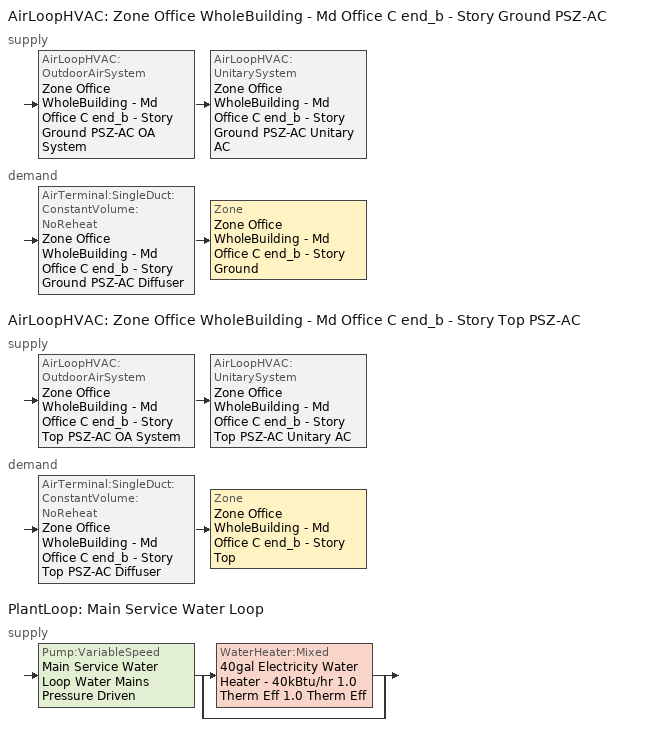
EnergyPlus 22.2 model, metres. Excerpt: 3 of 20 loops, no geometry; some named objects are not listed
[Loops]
AirLoopHVAC 'Zone Office WholeBuilding - Md Office C end_b - Story Ground PSZ-AC'
 supply: AirLoopHVAC:OutdoorAirSystem 'Zone Office WholeBuilding - Md Office C end_b - Story Ground PSZ-AC OA System' > AirLoopHVAC:UnitarySystem 'Zone Office WholeBuilding - Md Office C end_b - Story Ground PSZ-AC Unitary AC'
 demand: AirTerminal:SingleDuct:ConstantVolume:NoReheat 'Zone Office WholeBuilding - Md Office C end_b - Story Ground PSZ-AC Diffuser' > Zone 'Zone Office WholeBuilding - Md Office C end_b - Story Ground'
AirLoopHVAC 'Zone Office WholeBuilding - Md Office C end_b - Story Top PSZ-AC'
 supply: AirLoopHVAC:OutdoorAirSystem 'Zone Office WholeBuilding - Md Office C end_b - Story Top PSZ-AC OA System' > AirLoopHVAC:UnitarySystem 'Zone Office WholeBuilding - Md Office C end_b - Story Top PSZ-AC Unitary AC'
 demand: AirTerminal:SingleDuct:ConstantVolume:NoReheat 'Zone Office WholeBuilding - Md Office C end_b - Story Top PSZ-AC Diffuser' > Zone 'Zone Office WholeBuilding - Md Office C end_b - Story Top'
PlantLoop 'Main Service Water Loop'
 supply: Pump:VariableSpeed 'Main Service Water Loop Water Mains Pressure Driven' > split
  | WaterHeater:Mixed '40gal Electricity Water Heater - 40kBtu/hr 1.0 Therm Eff 1.0 Therm Eff'
  | bypass
[ZoneControl:Thermostat] Temperature Difference Between Cutout And Setpoint {deltaC}=0
Name | Zone or ZoneList | Control Type Schedule | Control 1
Zone Office WholeBuilding - Md Office C end_b - Story Ground Thermostat | Zone Office WholeBuilding - Md Office C end_b - Story Ground | Zone Office WholeBuilding - Md Office C end_b - Story Ground Thermostat Schedule | Office WholeBuilding - Md Office - 90.1-2016 Thermostat 16
Zone Office WholeBuilding - Md Office C end_b - Story Top Thermostat | Zone Office WholeBuilding - Md Office C end_b - Story Top | Zone Office WholeBuilding - Md Office C end_b - Story Top Thermostat Schedule | Office WholeBuilding - Md Office - 90.1-2016 Thermostat 17
[ThermostatSetpoint:DualSetpoint] Heating Setpoint Temperature Schedule=OfficeMedium HTGSETP_SCH_YES_OPTIMUM; Cooling Setpoint Temperature Schedule=OfficeMedium CLGSETP_SCH_YES_OPTIMUM
Office WholeBuilding - Md Office - 90.1-2016 Thermostat 16; Office WholeBuilding - Md Office - 90.1-2016 Thermostat 17
[AirTerminal:SingleDuct:ConstantVolume:NoReheat] Availability Schedule=Always On Discrete; Maximum Air Flow Rate {m3/s}=AutoSize
Zone Office WholeBuilding - Md Office C end_b - Story Ground PSZ-AC Diffuser; Zone Office WholeBuilding - Md Office C end_b - Story Top PSZ-AC Diffuser
[Zone equipment]
Zone Office WholeBuilding - Md Office C end_b - Story Ground: Zone Office WholeBuilding - Md Office C end_b - Story Ground PSZ-AC Diffuser
Zone Office WholeBuilding - Md Office C end_b - Story Top: Zone Office WholeBuilding - Md Office C end_b - Story Top PSZ-AC Diffuser
[Sizing:Zone] Zone Cooling Design Supply Air Temperature Input Method=SupplyAirTemperature; Zone Cooling Design Supply Air Temperature {C}=12.7778; Zone Cooling Design Supply Air Temperature Difference {deltaC}=11.11; Zone Heating Design Supply Air Temperature Input Method=SupplyAirTemperature; Zone Heating Design Supply Air Temperature {C}=50; Zone Heating Design Supply Air Temperature Difference {deltaC}=11.11; Zone Cooling Design Supply Air Humidity Ratio {kgWater/kgDryAir}=0.0085; Zone Heating Design Supply Air Humidity Ratio {kgWater/kgDryAir}=0.008; Cooling Design Air Flow Method=DesignDay; Cooling Design Air Flow Rate {m3/s}=0; Cooling Minimum Air Flow per Zone Floor Area {m3/s-m2}=0.000762; Cooling Minimum Air Flow {m3/s}=0; Cooling Minimum Air Flow Fraction=0; Heating Design Air Flow Method=DesignDay; Heating Design Air Flow Rate {m3/s}=0; Heating Maximum Air Flow per Zone Floor Area {m3/s-m2}=0.002032; Heating Maximum Air Flow {m3/s}=0.141576; Heating Maximum Air Flow Fraction=0.3; Account for Dedicated Outdoor Air System=No; Zone Load Sizing Method=Sensible Load Only No Latent Load; Zone Latent Cooling Design Supply Air Humidity Ratio Input Method=HumidityRatioDifference; Zone Cooling Design Supply Air Humidity Ratio Difference {kgWater/kgDryAir}=0.005; Zone Latent Heating Design Supply Air Humidity Ratio Input Method=HumidityRatioDifference; Zone Humidification Design Supply Air Humidity Ratio Difference {kgWater/kgDryAir}=0.005
Name | Design Specification Outdoor Air Object
Zone Office WholeBuilding - Md Office C end_b - Story Ground | Zone Office WholeBuilding - Md Office C end_b - Story Ground DSOA Space List
Zone Office WholeBuilding - Md Office C end_b - Story Top | Zone Office WholeBuilding - Md Office C end_b - Story Top DSOA Space List
[Controller:MechanicalVentilation] Demand Controlled Ventilation=No; System Outdoor Air Method=ZoneSum; Design Specification Outdoor Air Object Name 1=Office WholeBuilding - Md Office Ventilation
Name | Availability Schedule | Zone or ZoneList Name 1
Controller Mechanical Ventilation 9 | Zone Office WholeBuilding - Md Office C end_b - Story Ground PSZ-AC Occ Sch | Zone Office WholeBuilding - Md Office C end_b - Story Ground
Controller Mechanical Ventilation 18 | Zone Office WholeBuilding - Md Office C end_b - Story Top PSZ-AC Occ Sch | Zone Office WholeBuilding - Md Office C end_b - Story Top
[DesignSpecification:OutdoorAir]
Office WholeBuilding - Md Office Ventilation: Outdoor Air Method=Sum; Outdoor Air Flow per Person {m3/s-person}=0; Outdoor Air Flow per Zone Floor Area {m3/s-m2}=0.0004318; Outdoor Air Flow per Zone {m3/s}=0; Outdoor Air Flow Air Changes per Hour {1/hr}=0
[DesignSpecification:OutdoorAir:SpaceList] Space Design Specification Outdoor Air Object Name 1=Office WholeBuilding - Md Office Ventilation
Name | Space Name 1
Zone Office WholeBuilding - Md Office C end_b - Story Ground DSOA Space List | Office WholeBuilding - Md Office C end_b - Story Ground
Zone Office WholeBuilding - Md Office C end_b - Story Top DSOA Space List | Office WholeBuilding - Md Office C end_b - Story Top
[AirLoopHVAC] Design Supply Air Flow Rate {m3/s}=AutoSize; Design Return Air Flow Fraction of Supply Air Flow=1
Zone Office WholeBuilding - Md Office C end_b - Story Ground PSZ-AC; Zone Office WholeBuilding - Md Office C end_b - Story Top PSZ-AC
[Sizing:System] Type of Load to Size On=Sensible; Design Outdoor Air Flow Rate {m3/s}=Autosize; Central Heating Maximum System Air Flow Ratio=1; Preheat Design Temperature {C}=7.22222; Preheat Design Humidity Ratio {kgWater/kgDryAir}=0.008; Precool Design Temperature {C}=12.7778; Precool Design Humidity Ratio {kgWater/kgDryAir}=0.008; Central Cooling Design Supply Air Temperature {C}=12.7778; Central Heating Design Supply Air Temperature {C}=50; Type of Zone Sum to Use=Coincident; 100% Outdoor Air in Cooling=No; 100% Outdoor Air in Heating=No; Central Cooling Design Supply Air Humidity Ratio {kgWater/kgDryAir}=0.0085; Central Heating Design Supply Air Humidity Ratio {kgWater/kgDryAir}=0.008; Cooling Supply Air Flow Rate Method=DesignDay; Cooling Supply Air Flow Rate {m3/s}=0; Cooling Supply Air Flow Rate Per Floor Area {m3/s-m2}=0.00996765; Cooling Fraction of Autosized Cooling Supply Air Flow Rate=1; Cooling Supply Air Flow Rate Per Unit Cooling Capacity {m3/s-W}=3.94755e-05; Heating Supply Air Flow Rate Method=DesignDay; Heating Supply Air Flow Rate {m3/s}=0; Heating Supply Air Flow Rate Per Floor Area {m3/s-m2}=0.00996765; Heating Fraction of Autosized Heating Supply Air Flow Rate=1; Heating Fraction of Autosized Cooling Supply Air Flow Rate=1; Heating Supply Air Flow Rate Per Unit Heating Capacity {m3/s-W}=3.15882e-05; System Outdoor Air Method=ZoneSum; Zone Maximum Outdoor Air Fraction=1; Cooling Design Capacity Method=CoolingDesignCapacity; Cooling Design Capacity {W}=Autosize; Cooling Design Capacity Per Floor Area {W/m2}=234.7; Fraction of Autosized Cooling Design Capacity=1; Heating Design Capacity Method=HeatingDesignCapacity; Heating Design Capacity {W}=Autosize; Heating Design Capacity Per Floor Area {W/m2}=157; Fraction of Autosized Heating Design Capacity=1; Central Cooling Capacity Control Method=OnOff; Occupant Diversity=Autosize
Zone Office WholeBuilding - Md Office C end_b - Story Ground PSZ-AC; Zone Office WholeBuilding - Md Office C end_b - Story Top PSZ-AC
[Controller:OutdoorAir] Minimum Outdoor Air Flow Rate {m3/s}=Autosize; Maximum Outdoor Air Flow Rate {m3/s}=Autosize; Economizer Control Type=NoEconomizer; Economizer Control Action Type=ModulateFlow; Economizer Maximum Limit Dry-Bulb Temperature {C}=28; Economizer Maximum Limit Enthalpy {J/kg}=64000; Lockout Type=LockoutWithHeating; Minimum Limit Type=FixedMinimum; High Humidity Control=No; Control High Indoor Humidity Based on Outdoor Humidity Ratio=Yes; Heat Recovery Bypass Control Type=BypassWhenWithinEconomizerLimits
Name | Minimum Outdoor Air Schedule | Maximum Fraction of Outdoor Air Schedule | Mechanical Ventilation Controller
Zone Office WholeBuilding - Md Office C end_b - Story Ground PSZ-AC OA System Controller | Zone Office WholeBuilding - Md Office C end_b - Story Ground PSZ-AC Occ Sch | ZoneOfficeWholeBuildingMdOfficeCendbStoryGroundPSZACmaxOASch | Controller Mechanical Ventilation 9
Zone Office WholeBuilding - Md Office C end_b - Story Top PSZ-AC OA System Controller | Zone Office WholeBuilding - Md Office C end_b - Story Top PSZ-AC Occ Sch | ZoneOfficeWholeBuildingMdOfficeCendbStoryTopPSZACmaxOASch | Controller Mechanical Ventilation 18
[SetpointManager:MixedAir] Control Variable=Temperature
Name | Setpoint Node or NodeList
Zone Office WholeBuilding - Md Office C end_b - Story Ground PSZ-AC Mixed Air Node OS Default SPM | Zone Office WholeBuilding - Md Office C end_b - Story Ground PSZ-AC Mixed Air Node
Zone Office WholeBuilding - Md Office C end_b - Story Top PSZ-AC Mixed Air Node OS Default SPM | Zone Office WholeBuilding - Md Office C end_b - Story Top PSZ-AC Mixed Air Node
[AirLoopHVAC:UnitarySystem] Control Type=Load; Dehumidification Control Type=None; Availability Schedule=Always On Discrete; Fan Placement=DrawThrough; DX Heating Coil Sizing Ratio=1; Use DOAS DX Cooling Coil=No; Minimum Supply Air Temperature {C}=2; Latent Load Control=SensibleOnlyLoadControl; Cooling Supply Air Flow Rate {m3/s}=Autosize; Heating Supply Air Flow Rate {m3/s}=Autosize; No Load Supply Air Flow Rate {m3/s}=Autosize; Maximum Supply Air Temperature {C}=80; Maximum Outdoor Dry-Bulb Temperature for Supplemental Heater Operation {C}=21; Maximum Cycling Rate {cycles/hr}=2.5; Heat Pump Time Constant {s}=60; Fraction of On-Cycle Power Use=0.01; Heat Pump Fan Delay Time {s}=60; Ancillary On-Cycle Electric Power {W}=0; Ancillary Off-Cycle Electric Power {W}=0
Name | Controlling Zone or Thermostat Location | Supply Fan | Supply Air Fan Operating Mode Schedule | Heating Coil | Cooling Coil | Supplemental Heating Coil
Zone Office WholeBuilding - Md Office C end_b - Story Ground PSZ-AC Unitary AC | Zone Office WholeBuilding - Md Office C end_b - Story Ground | Zone Office WholeBuilding - Md Office C end_b - Story Ground PSZ-AC Fan | Zone Office WholeBuilding - Md Office C end_b - Story Ground PSZ-AC Occ Sch | Zone Office WholeBuilding - Md Office C end_b - Story Ground PSZ-AC Gas Htg Coil 16kBtu/hr 0.8 Thermal Eff | Zone Office WholeBuilding - Md Office C end_b - Story Ground PSZ-AC 1spd DX AC Clg Coil 7kBtu/hr 14.0SEER | Zone Office WholeBuilding - Md Office C end_b - Story Ground PSZ-AC No Heat
Zone Office WholeBuilding - Md Office C end_b - Story Top PSZ-AC Unitary AC | Zone Office WholeBuilding - Md Office C end_b - Story Top | Zone Office WholeBuilding - Md Office C end_b - Story Top PSZ-AC Fan | Zone Office WholeBuilding - Md Office C end_b - Story Top PSZ-AC Occ Sch | Zone Office WholeBuilding - Md Office C end_b - Story Top PSZ-AC Gas Htg Coil 22kBtu/hr 0.8 Thermal Eff | Zone Office WholeBuilding - Md Office C end_b - Story Top PSZ-AC 1spd DX AC Clg Coil 9kBtu/hr 14.0SEER | Zone Office WholeBuilding - Md Office C end_b - Story Top PSZ-AC No Heat
[Fan:OnOff] Availability Schedule=Always On Discrete; Fan Total Efficiency=0.55575; Pressure Rise {Pa}=622.722; Maximum Flow Rate {m3/s}=Autosize; Motor Efficiency=0.855; Motor In Airstream Fraction=1
Name | Fan Power Ratio Function of Speed Ratio Curve | Fan Efficiency Ratio Function of Speed Ratio Curve
Zone Office WholeBuilding - Md Office C end_b - Story Ground PSZ-AC Fan | Fan On Off Power Curve 8 | Fan On Off Efficiency Curve 8
Zone Office WholeBuilding - Md Office C end_b - Story Top PSZ-AC Fan | Fan On Off Power Curve 17 | Fan On Off Efficiency Curve 17
[Coil:Heating:Fuel] Availability Schedule=Always On Discrete; Fuel Type=NaturalGas; Burner Efficiency=0.8; Nominal Capacity {W}=AutoSize; Parasitic Electric Load {W}=0; Parasitic Fuel Load {W}=0
Zone Office WholeBuilding - Md Office C end_b - Story Ground PSZ-AC Gas Htg Coil 16kBtu/hr 0.8 Thermal Eff; Zone Office WholeBuilding - Md Office C end_b - Story Top PSZ-AC Gas Htg Coil 22kBtu/hr 0.8 Thermal Eff
[Coil:Cooling:DX:SingleSpeed] Availability Schedule=Always On Discrete; Gross Rated Total Cooling Capacity {W}=Autosize; Gross Rated Sensible Heat Ratio=Autosize; Gross Rated Cooling COP {W/W}=4.11713; Rated Air Flow Rate {m3/s}=Autosize; Rated Evaporator Fan Power Per Volume Flow Rate 2017 {W/(m3/s)}=773.3; Rated Evaporator Fan Power Per Volume Flow Rate 2023 {W/(m3/s)}=934.4; Total Cooling Capacity Function of Temperature Curve=PSZ-AC_Unitary_PackagecoolCapFT; Total Cooling Capacity Function of Flow Fraction Curve=PSZ-AC_Unitary_PackagecoolFFF; Energy Input Ratio Function of Temperature Curve=PSZ-AC DX Unitary Package EIRFT; Energy Input Ratio Function of Flow Fraction Curve=PSZ-AC_Unitary_PackagecoolEIRFFF; Part Load Fraction Correlation Curve=PSZ-AC_Unitary_PackagecoolPLR; Minimum Outdoor Dry-Bulb Temperature for Compressor Operation {C}=-25; Nominal Time for Condensate Removal to Begin {s}=0; Ratio of Initial Moisture Evaporation Rate and Steady State Latent Capacity=0; Maximum Cycling Rate {cycles/hr}=0; Latent Capacity Time Constant {s}=0; Condenser Type=AirCooled; Evaporative Condenser Effectiveness=0.9; Evaporative Condenser Air Flow Rate {m3/s}=Autosize; Evaporative Condenser Pump Rated Power Consumption {W}=Autosize; Crankcase Heater Capacity {W}=0; Maximum Outdoor Dry-Bulb Temperature for Crankcase Heater Operation {C}=10; Basin Heater Capacity {W/K}=0; Basin Heater Setpoint Temperature {C}=2
Zone Office WholeBuilding - Md Office C end_b - Story Ground PSZ-AC 1spd DX AC Clg Coil 7kBtu/hr 14.0SEER; Zone Office WholeBuilding - Md Office C end_b - Story Top PSZ-AC 1spd DX AC Clg Coil 9kBtu/hr 14.0SEER
[Coil:Heating:Electric] Availability Schedule=Always Off Discrete; Efficiency=1; Nominal Capacity {W}=0
Zone Office WholeBuilding - Md Office C end_b - Story Ground PSZ-AC No Heat; Zone Office WholeBuilding - Md Office C end_b - Story Top PSZ-AC No Heat
[SetpointManager:SingleZone:Reheat] Control Variable=Temperature; Minimum Supply Air Temperature {C}=12.7778; Maximum Supply Air Temperature {C}=50
Name | Control Zone | Setpoint Node or NodeList
Zone Office WholeBuilding - Md Office C end_b - Story Ground Setpoint Manager SZ Reheat | Zone Office WholeBuilding - Md Office C end_b - Story Ground | Zone Office WholeBuilding - Md Office C end_b - Story Ground PSZ-AC Supply Outlet Node
Zone Office WholeBuilding - Md Office C end_b - Story Top Setpoint Manager SZ Reheat | Zone Office WholeBuilding - Md Office C end_b - Story Top | Zone Office WholeBuilding - Md Office C end_b - Story Top PSZ-AC Supply Outlet Node
[PlantLoop]
Main Service Water Loop: Fluid Type=Water; Plant Equipment Operation Scheme=Main Service Water Loop Operation Schemes; Maximum Loop Temperature {C}=60; Minimum Loop Temperature {C}=10; Maximum Loop Flow Rate {m3/s}=Autosize; Minimum Loop Flow Rate {m3/s}=0; Plant Loop Volume {m3}=Autocalculate; Load Distribution Scheme=Optimal; Plant Loop Demand Calculation Scheme=SingleSetpoint; Common Pipe Simulation=None
[Sizing:Plant]
Main Service Water Loop: Loop Type=Heating; Design Loop Exit Temperature {C}=60; Loop Design Temperature Difference {deltaC}=5; Sizing Option=NonCoincident; Zone Timesteps in Averaging Window=1; Coincident Sizing Factor Mode=None
[Pump:VariableSpeed]
Main Service Water Loop Water Mains Pressure Driven: Design Maximum Flow Rate {m3/s}=Autosize; Design Pump Head {Pa}=0.001; Design Power Consumption {W}=Autosize; Motor Efficiency=1; Fraction of Motor Inefficiencies to Fluid Stream=0; Coefficient 1 of the Part Load Performance Curve=0; Coefficient 2 of the Part Load Performance Curve=3.2485; Coefficient 3 of the Part Load Performance Curve=-4.7443; Coefficient 4 of the Part Load Performance Curve=2.5294; Design Minimum Flow Rate {m3/s}=0; Pump Control Type=Intermittent; Skin Loss Radiative Fraction=0.5; Design Power Sizing Method=PowerPerFlowPerPressure; Design Electric Power per Unit Flow Rate {W/(m3/s)}=348701.1; Design Shaft Power per Unit Flow Rate per Unit Head {W/((m3/s)-Pa)}=1.28205; Design Minimum Flow Rate Fraction=0
[WaterHeater:Mixed]
40gal Electricity Water Heater - 40kBtu/hr 1.0 Therm Eff 1.0 Therm Eff: Tank Volume {m3}=0.151416; Setpoint Temperature Schedule=Service Water Loop Temp - 140F; Deadband Temperature Difference {deltaC}=2; Maximum Temperature Limit {C}=60; Heater Control Type=Cycle; Heater Maximum Capacity {W}=11722.8; Heater Ignition Minimum Flow Rate {m3/s}=0; Heater Ignition Delay {s}=0; Heater Fuel Type=Electricity; Heater Thermal Efficiency=1; Off Cycle Parasitic Fuel Consumption Rate {W}=571; Off Cycle Parasitic Fuel Type=Electricity; Off Cycle Parasitic Heat Fraction to Tank=0; On Cycle Parasitic Fuel Consumption Rate {W}=571; On Cycle Parasitic Fuel Type=Electricity; On Cycle Parasitic Heat Fraction to Tank=0; Ambient Temperature Indicator=Zone; Off Cycle Loss Coefficient to Ambient Temperature {W/K}=0.734013; Off Cycle Loss Fraction to Zone=1; On Cycle Loss Coefficient to Ambient Temperature {W/K}=0.734013; On Cycle Loss Fraction to Zone=1; Use Side Effectiveness=1; Source Side Effectiveness=1; Use Side Design Flow Rate {m3/s}=Autosize; Source Side Design Flow Rate {m3/s}=Autosize; Indirect Water Heating Recovery Time {hr}=1.5; Source Side Flow Control Mode=IndirectHeatPrimarySetpoint
[WaterHeater:Sizing]
40gal Electricity Water Heater - 40kBtu/hr 1.0 Therm Eff 1.0 Therm Eff: Design Mode=PeakDraw; Time Storage Can Meet Peak Draw {hr}=0.538503; Time for Tank Recovery {hr}=0; Nominal Tank Volume for Autosizing Plant Connections {m3}=1
[SetpointManager:Scheduled]
Service hot water setpoint manager: Control Variable=Temperature; Schedule=Service Water Loop Temp - 140F; Setpoint Node or NodeList=Main Service Water Loop Supply Outlet Node
[PlantEquipmentOperationSchemes]
Main Service Water Loop Operation Schemes: Control Scheme Object Type 1=PlantEquipmentOperation:HeatingLoad; Control Scheme Name 1=Main Service Water Loop Heating Operation Scheme; Control Scheme Schedule Name 1=Always On Discrete
[PlantEquipmentOperation:HeatingLoad]
Main Service Water Loop Heating Operation Scheme: Load Range Lower Limit 1 {W}=0; Load Range Upper Limit 1 {W}=1000000000; Range Equipment List Name 1=Main Service Water Loop Heating Equipment List
[PlantEquipmentList]
Main Service Water Loop Heating Equipment List: WaterHeater:Mixed, 40gal Electricity Water Heater - 40kBtu/hr 1.0 Therm Eff 1.0 Therm Eff
[Schedule:Day:Interval]
OfficeMedium HTGSETP_SCH_YES_OPTIMUM Wkdy Day: Average, 04:30, 15.6, 04:40, 15.9667, 04:50, 16.3333, 05:00, 16.7, 05:10, 17.0667, 05:20, 17.4333, 05:30, 17.8, 05:40, 18.1667, 05:50, 18.5333, 06:00, 18.9, 06:10, 19.2667, 06:20, 19.6333, 06:30, 20, 06:40, 20.1667, 06:50, 20.3333, 07:00, 20.5, 07:10, 20.6667, 07:20, 20.8333, 07:30, 21, 21:00, 21, 21:10, 20.55, 21:20, 20.1, 21:30, 19.65, 21:40, 19.2, 21:50, 18.75, 22:00, 18.3, 22:10, 17.85, 22:20, 17.4, 22:30, 16.95, 22:40, 16.5, 22:50, 16.05, 23:00, 15.6, 24:00, 15.6
OfficeMedium HTGSETP_SCH_YES_OPTIMUM Sat Day: Average, 04:30, 15.6, 04:40, 15.9667, 04:50, 16.3333, 05:00, 16.7, 05:10, 17.0667, 05:20, 17.4333, 05:30, 17.8, 05:40, 18.1667, 05:50, 18.5333, 06:00, 18.9, 06:10, 19.2667, 06:20, 19.6333, 06:30, 20, 06:40, 20.1667, 06:50, 20.3333, 07:00, 20.5, 07:10, 20.6667, 07:20, 20.8333, 07:30, 21, 15:00, 21, 15:09, 20.775, 15:19, 20.55, 15:29, 20.325, 15:39, 20.1, 15:49, 19.875, 15:59, 19.65, 16:09, 19.425, 16:19, 19.2, 16:30, 18.975, 16:40, 18.75, 16:50, 18.525, 17:00, 18.3, 17:10, 18.075, 17:20, 17.85, 17:30, 17.625, 17:40, 17.4, 17:50, 17.175, 18:00, 16.95, 18:10, 16.725, 18:20, 16.5, 18:30, 16.275, 18:40, 16.05, 18:50, 15.825, 19:00, 15.6, 24:00, 15.6
OfficeMedium HTGSETP_SCH_YES_OPTIMUM Default: Average, 24:00, 15.6
OfficeMedium HTGSETP_SCH_YES_OPTIMUM Summer Design Day: No, 24:00, 15.6
OfficeMedium HTGSETP_SCH_YES_OPTIMUM Winter Design Day: No, 05:00, 15.6, 06:00, 17.6, 07:00, 19.6, 22:00, 21, 24:00, 15.6
OfficeMedium CLGSETP_SCH_YES_OPTIMUM Wkdy Day: Average, 04:30, 26.7, 04:40, 26.5167, 04:50, 26.3333, 05:00, 26.15, 05:10, 25.9667, 05:20, 25.7833, 05:30, 25.6, 05:40, 25.5, 05:50, 25.4, 06:00, 25.3, 06:10, 25.2, 06:20, 25.1, 06:30, 25, 06:40, 24.8333, 06:50, 24.6667, 07:00, 24.5, 07:10, 24.3333, 07:20, 24.1667, 07:30, 24, 21:00, 24, 21:10, 24.225, 21:20, 24.45, 21:30, 24.675, 21:40, 24.9, 21:50, 25.125, 22:00, 25.35, 22:10, 25.575, 22:20, 25.8, 22:30, 26.025, 22:40, 26.25, 22:50, 26.475, 23:00, 26.7, 24:00, 26.7
OfficeMedium CLGSETP_SCH_YES_OPTIMUM Sat Day: Average, 04:30, 26.7, 04:40, 26.5333, 04:50, 26.3667, 05:00, 26.2, 05:10, 26.0333, 05:20, 25.8667, 05:30, 25.7, 05:40, 25.5833, 05:50, 25.4667, 06:00, 25.35, 06:10, 25.2333, 06:20, 25.1167, 06:30, 25, 06:40, 24.8333, 06:50, 24.6667, 07:00, 24.5, 07:10, 24.3333, 07:20, 24.1667, 07:30, 24, 15:00, 24, 15:09, 24.1125, 15:19, 24.225, 15:29, 24.3375, 15:39, 24.45, 15:49, 24.5625, 15:59, 24.675, 16:09, 24.7875, 16:19, 24.9, 16:30, 25.0125, 16:40, 25.125, 16:50, 25.2375, 17:00, 25.35, 17:10, 25.4625, 17:20, 25.575, 17:30, 25.6875, 17:40, 25.8, 17:50, 25.9125, 18:00, 26.025, 18:10, 26.1375, 18:20, 26.25, 18:30, 26.3625, 18:40, 26.475, 18:50, 26.5875, 19:00, 26.7, 24:00, 26.7
OfficeMedium CLGSETP_SCH_YES_OPTIMUM Default: Average, 24:00, 26.7
OfficeMedium CLGSETP_SCH_YES_OPTIMUM Summer Design Day: No, 05:00, 26.7, 06:00, 25.7, 07:00, 25, 22:00, 24, 24:00, 26.7
OfficeMedium CLGSETP_SCH_YES_OPTIMUM Winter Design Day: No, 24:00, 26.7
Zone Office WholeBuilding - Md Office C end_b - Story Ground PSZ-AC Occ Sch Friday; Zone Office WholeBuilding - Md Office C end_b - Story Ground PSZ-AC Occ Sch Default; Zone Office WholeBuilding - Md Office C end_b - Story Top PSZ-AC Occ Sch Friday; Zone Office WholeBuilding - Md Office C end_b - Story Top PSZ-AC Occ Sch Default: No, 06:50, 0, 18:10, 1, 24:00, 0
Zone Office WholeBuilding - Md Office C end_b - Story Ground PSZ-AC Occ Sch Saturday; Zone Office WholeBuilding - Md Office C end_b - Story Top PSZ-AC Occ Sch Saturday: No, 07:20, 0, 12:59, 1, 24:00, 0
Zone Office WholeBuilding - Md Office C end_b - Story Ground PSZ-AC Occ Sch Sunday; Zone Office WholeBuilding - Md Office C end_b - Story Top PSZ-AC Occ Sch Sunday: No, 24:00, 0
Zone Office WholeBuilding - Md Office C end_b - Story Ground PSZ-AC Occ Sch Summer Design Day; Zone Office WholeBuilding - Md Office C end_b - Story Ground PSZ-AC Occ Sch Winter Design Day; Zone Office WholeBuilding - Md Office C end_b - Story Top PSZ-AC Occ Sch Summer Design Day; Zone Office WholeBuilding - Md Office C end_b - Story Top PSZ-AC Occ Sch Winter Design Day: No, 24:00, 1
Service Water Loop Temp - 140F Default: No, 24:00, 60
ZoneOfficeWholeBuildingMdOfficeCendbStoryGroundPSZACmaxOASchDefault; ZoneOfficeWholeBuildingMdOfficeCendbStoryTopPSZACmaxOASchDefault: No, 24:00, 0.7
[Schedule:Week:Daily]
OfficeMedium HTGSETP_SCH_YES_OPTIMUM Week Rule - Jan1-Jan4: OfficeMedium HTGSETP_SCH_YES_OPTIMUM Wkdy Day, OfficeMedium HTGSETP_SCH_YES_OPTIMUM Wkdy Day, OfficeMedium HTGSETP_SCH_YES_OPTIMUM Wkdy Day, OfficeMedium HTGSETP_SCH_YES_OPTIMUM Wkdy Day, OfficeMedium HTGSETP_SCH_YES_OPTIMUM Wkdy Day, OfficeMedium HTGSETP_SCH_YES_OPTIMUM Wkdy Day, OfficeMedium HTGSETP_SCH_YES_OPTIMUM Sat Day, OfficeMedium HTGSETP_SCH_YES_OPTIMUM Default, OfficeMedium HTGSETP_SCH_YES_OPTIMUM Summer Design Day, OfficeMedium HTGSETP_SCH_YES_OPTIMUM Winter Design Day, OfficeMedium HTGSETP_SCH_YES_OPTIMUM Default, OfficeMedium HTGSETP_SCH_YES_OPTIMUM Default
OfficeMedium HTGSETP_SCH_YES_OPTIMUM Week Rule - Jan5-Dec31: OfficeMedium HTGSETP_SCH_YES_OPTIMUM Default, OfficeMedium HTGSETP_SCH_YES_OPTIMUM Wkdy Day, OfficeMedium HTGSETP_SCH_YES_OPTIMUM Wkdy Day, OfficeMedium HTGSETP_SCH_YES_OPTIMUM Wkdy Day, OfficeMedium HTGSETP_SCH_YES_OPTIMUM Wkdy Day, OfficeMedium HTGSETP_SCH_YES_OPTIMUM Wkdy Day, OfficeMedium HTGSETP_SCH_YES_OPTIMUM Sat Day, OfficeMedium HTGSETP_SCH_YES_OPTIMUM Default, OfficeMedium HTGSETP_SCH_YES_OPTIMUM Summer Design Day, OfficeMedium HTGSETP_SCH_YES_OPTIMUM Winter Design Day, OfficeMedium HTGSETP_SCH_YES_OPTIMUM Default, OfficeMedium HTGSETP_SCH_YES_OPTIMUM Default
OfficeMedium CLGSETP_SCH_YES_OPTIMUM Week Rule - Jan1-Jan4: OfficeMedium CLGSETP_SCH_YES_OPTIMUM Wkdy Day, OfficeMedium CLGSETP_SCH_YES_OPTIMUM Wkdy Day, OfficeMedium CLGSETP_SCH_YES_OPTIMUM Wkdy Day, OfficeMedium CLGSETP_SCH_YES_OPTIMUM Wkdy Day, OfficeMedium CLGSETP_SCH_YES_OPTIMUM Wkdy Day, OfficeMedium CLGSETP_SCH_YES_OPTIMUM Wkdy Day, OfficeMedium CLGSETP_SCH_YES_OPTIMUM Sat Day, OfficeMedium CLGSETP_SCH_YES_OPTIMUM Default, OfficeMedium CLGSETP_SCH_YES_OPTIMUM Summer Design Day, OfficeMedium CLGSETP_SCH_YES_OPTIMUM Winter Design Day, OfficeMedium CLGSETP_SCH_YES_OPTIMUM Default, OfficeMedium CLGSETP_SCH_YES_OPTIMUM Default
OfficeMedium CLGSETP_SCH_YES_OPTIMUM Week Rule - Jan5-Dec31: OfficeMedium CLGSETP_SCH_YES_OPTIMUM Default, OfficeMedium CLGSETP_SCH_YES_OPTIMUM Wkdy Day, OfficeMedium CLGSETP_SCH_YES_OPTIMUM Wkdy Day, OfficeMedium CLGSETP_SCH_YES_OPTIMUM Wkdy Day, OfficeMedium CLGSETP_SCH_YES_OPTIMUM Wkdy Day, OfficeMedium CLGSETP_SCH_YES_OPTIMUM Wkdy Day, OfficeMedium CLGSETP_SCH_YES_OPTIMUM Sat Day, OfficeMedium CLGSETP_SCH_YES_OPTIMUM Default, OfficeMedium CLGSETP_SCH_YES_OPTIMUM Summer Design Day, OfficeMedium CLGSETP_SCH_YES_OPTIMUM Winter Design Day, OfficeMedium CLGSETP_SCH_YES_OPTIMUM Default, OfficeMedium CLGSETP_SCH_YES_OPTIMUM Default
Zone Office WholeBuilding - Md Office C end_b - Story Ground PSZ-AC Occ Sch Week Rule - Jan1-Jan4: Zone Office WholeBuilding - Md Office C end_b - Story Ground PSZ-AC Occ Sch Friday, Zone Office WholeBuilding - Md Office C end_b - Story Ground PSZ-AC Occ Sch Friday, Zone Office WholeBuilding - Md Office C end_b - Story Ground PSZ-AC Occ Sch Friday, Zone Office WholeBuilding - Md Office C end_b - Story Ground PSZ-AC Occ Sch Friday, Zone Office WholeBuilding - Md Office C end_b - Story Ground PSZ-AC Occ Sch Default, Zone Office WholeBuilding - Md Office C end_b - Story Ground PSZ-AC Occ Sch Friday, Zone Office WholeBuilding - Md Office C end_b - Story Ground PSZ-AC Occ Sch Saturday, Zone Office WholeBuilding - Md Office C end_b - Story Ground PSZ-AC Occ Sch Default, Zone Office WholeBuilding - Md Office C end_b - Story Ground PSZ-AC Occ Sch Summer Design Day, Zone Office WholeBuilding - Md Office C end_b - Story Ground PSZ-AC Occ Sch Winter Design Day, Zone Office WholeBuilding - Md Office C end_b - Story Ground PSZ-AC Occ Sch Default, Zone Office WholeBuilding - Md Office C end_b - Story Ground PSZ-AC Occ Sch Default
Zone Office WholeBuilding - Md Office C end_b - Story Ground PSZ-AC Occ Sch Week Rule - Jan5-Dec31: Zone Office WholeBuilding - Md Office C end_b - Story Ground PSZ-AC Occ Sch Sunday, Zone Office WholeBuilding - Md Office C end_b - Story Ground PSZ-AC Occ Sch Friday, Zone Office WholeBuilding - Md Office C end_b - Story Ground PSZ-AC Occ Sch Friday, Zone Office WholeBuilding - Md Office C end_b - Story Ground PSZ-AC Occ Sch Friday, Zone Office WholeBuilding - Md Office C end_b - Story Ground PSZ-AC Occ Sch Default, Zone Office WholeBuilding - Md Office C end_b - Story Ground PSZ-AC Occ Sch Friday, Zone Office WholeBuilding - Md Office C end_b - Story Ground PSZ-AC Occ Sch Saturday, Zone Office WholeBuilding - Md Office C end_b - Story Ground PSZ-AC Occ Sch Default, Zone Office WholeBuilding - Md Office C end_b - Story Ground PSZ-AC Occ Sch Summer Design Day, Zone Office WholeBuilding - Md Office C end_b - Story Ground PSZ-AC Occ Sch Winter Design Day, Zone Office WholeBuilding - Md Office C end_b - Story Ground PSZ-AC Occ Sch Default, Zone Office WholeBuilding - Md Office C end_b - Story Ground PSZ-AC Occ Sch Default
Zone Office WholeBuilding - Md Office C end_b - Story Top PSZ-AC Occ Sch Week Rule - Jan1-Jan4: Zone Office WholeBuilding - Md Office C end_b - Story Top PSZ-AC Occ Sch Friday, Zone Office WholeBuilding - Md Office C end_b - Story Top PSZ-AC Occ Sch Friday, Zone Office WholeBuilding - Md Office C end_b - Story Top PSZ-AC Occ Sch Friday, Zone Office WholeBuilding - Md Office C end_b - Story Top PSZ-AC Occ Sch Friday, Zone Office WholeBuilding - Md Office C end_b - Story Top PSZ-AC Occ Sch Default, Zone Office WholeBuilding - Md Office C end_b - Story Top PSZ-AC Occ Sch Friday, Zone Office WholeBuilding - Md Office C end_b - Story Top PSZ-AC Occ Sch Saturday, Zone Office WholeBuilding - Md Office C end_b - Story Top PSZ-AC Occ Sch Default, Zone Office WholeBuilding - Md Office C end_b - Story Top PSZ-AC Occ Sch Summer Design Day, Zone Office WholeBuilding - Md Office C end_b - Story Top PSZ-AC Occ Sch Winter Design Day, Zone Office WholeBuilding - Md Office C end_b - Story Top PSZ-AC Occ Sch Default, Zone Office WholeBuilding - Md Office C end_b - Story Top PSZ-AC Occ Sch Default
Zone Office WholeBuilding - Md Office C end_b - Story Top PSZ-AC Occ Sch Week Rule - Jan5-Dec31: Zone Office WholeBuilding - Md Office C end_b - Story Top PSZ-AC Occ Sch Sunday, Zone Office WholeBuilding - Md Office C end_b - Story Top PSZ-AC Occ Sch Friday, Zone Office WholeBuilding - Md Office C end_b - Story Top PSZ-AC Occ Sch Friday, Zone Office WholeBuilding - Md Office C end_b - Story Top PSZ-AC Occ Sch Friday, Zone Office WholeBuilding - Md Office C end_b - Story Top PSZ-AC Occ Sch Default, Zone Office WholeBuilding - Md Office C end_b - Story Top PSZ-AC Occ Sch Friday, Zone Office WholeBuilding - Md Office C end_b - Story Top PSZ-AC Occ Sch Saturday, Zone Office WholeBuilding - Md Office C end_b - Story Top PSZ-AC Occ Sch Default, Zone Office WholeBuilding - Md Office C end_b - Story Top PSZ-AC Occ Sch Summer Design Day, Zone Office WholeBuilding - Md Office C end_b - Story Top PSZ-AC Occ Sch Winter Design Day, Zone Office WholeBuilding - Md Office C end_b - Story Top PSZ-AC Occ Sch Default, Zone Office WholeBuilding - Md Office C end_b - Story Top PSZ-AC Occ Sch Default
Service Water Loop Temp - 140F Week Rule - Jan1-Dec31: Service Water Loop Temp - 140F Default, Service Water Loop Temp - 140F Default, Service Water Loop Temp - 140F Default, Service Water Loop Temp - 140F Default, Service Water Loop Temp - 140F Default, Service Water Loop Temp - 140F Default, Service Water Loop Temp - 140F Default, Service Water Loop Temp - 140F Default, Service Water Loop Temp - 140F Default, Service Water Loop Temp - 140F Default, Service Water Loop Temp - 140F Default, Service Water Loop Temp - 140F Default
ZoneOfficeWholeBuildingMdOfficeCendbStoryGroundPSZACmaxOASch Week Rule - Jan1-Dec31: ZoneOfficeWholeBuildingMdOfficeCendbStoryGroundPSZACmaxOASchDefault, ZoneOfficeWholeBuildingMdOfficeCendbStoryGroundPSZACmaxOASchDefault, ZoneOfficeWholeBuildingMdOfficeCendbStoryGroundPSZACmaxOASchDefault, ZoneOfficeWholeBuildingMdOfficeCendbStoryGroundPSZACmaxOASchDefault, ZoneOfficeWholeBuildingMdOfficeCendbStoryGroundPSZACmaxOASchDefault, ZoneOfficeWholeBuildingMdOfficeCendbStoryGroundPSZACmaxOASchDefault, ZoneOfficeWholeBuildingMdOfficeCendbStoryGroundPSZACmaxOASchDefault, ZoneOfficeWholeBuildingMdOfficeCendbStoryGroundPSZACmaxOASchDefault, ZoneOfficeWholeBuildingMdOfficeCendbStoryGroundPSZACmaxOASchDefault, ZoneOfficeWholeBuildingMdOfficeCendbStoryGroundPSZACmaxOASchDefault, ZoneOfficeWholeBuildingMdOfficeCendbStoryGroundPSZACmaxOASchDefault, ZoneOfficeWholeBuildingMdOfficeCendbStoryGroundPSZACmaxOASchDefault
ZoneOfficeWholeBuildingMdOfficeCendbStoryTopPSZACmaxOASch Week Rule - Jan1-Dec31: ZoneOfficeWholeBuildingMdOfficeCendbStoryTopPSZACmaxOASchDefault, ZoneOfficeWholeBuildingMdOfficeCendbStoryTopPSZACmaxOASchDefault, ZoneOfficeWholeBuildingMdOfficeCendbStoryTopPSZACmaxOASchDefault, ZoneOfficeWholeBuildingMdOfficeCendbStoryTopPSZACmaxOASchDefault, ZoneOfficeWholeBuildingMdOfficeCendbStoryTopPSZACmaxOASchDefault, ZoneOfficeWholeBuildingMdOfficeCendbStoryTopPSZACmaxOASchDefault, ZoneOfficeWholeBuildingMdOfficeCendbStoryTopPSZACmaxOASchDefault, ZoneOfficeWholeBuildingMdOfficeCendbStoryTopPSZACmaxOASchDefault, ZoneOfficeWholeBuildingMdOfficeCendbStoryTopPSZACmaxOASchDefault, ZoneOfficeWholeBuildingMdOfficeCendbStoryTopPSZACmaxOASchDefault, ZoneOfficeWholeBuildingMdOfficeCendbStoryTopPSZACmaxOASchDefault, ZoneOfficeWholeBuildingMdOfficeCendbStoryTopPSZACmaxOASchDefault
[Schedule:Year]
OfficeMedium HTGSETP_SCH_YES_OPTIMUM: OfficeMedium HTGSETP_SCH_YES_OPTIMUM Week Rule - Jan1-Jan4, 1, 1, 1, 4, OfficeMedium HTGSETP_SCH_YES_OPTIMUM Week Rule - Jan5-Dec31, 1, 5, 12, 31
OfficeMedium CLGSETP_SCH_YES_OPTIMUM: OfficeMedium CLGSETP_SCH_YES_OPTIMUM Week Rule - Jan1-Jan4, 1, 1, 1, 4, OfficeMedium CLGSETP_SCH_YES_OPTIMUM Week Rule - Jan5-Dec31, 1, 5, 12, 31
Zone Office WholeBuilding - Md Office C end_b - Story Ground PSZ-AC Occ Sch: Zone Office WholeBuilding - Md Office C end_b - Story Ground PSZ-AC Occ Sch Week Rule - Jan1-Jan4, 1, 1, 1, 4, Zone Office WholeBuilding - Md Office C end_b - Story Ground PSZ-AC Occ Sch Week Rule - Jan5-Dec31, 1, 5, 12, 31
Zone Office WholeBuilding - Md Office C end_b - Story Top PSZ-AC Occ Sch: Zone Office WholeBuilding - Md Office C end_b - Story Top PSZ-AC Occ Sch Week Rule - Jan1-Jan4, 1, 1, 1, 4, Zone Office WholeBuilding - Md Office C end_b - Story Top PSZ-AC Occ Sch Week Rule - Jan5-Dec31, 1, 5, 12, 31
Service Water Loop Temp - 140F: Service Water Loop Temp - 140F Week Rule - Jan1-Dec31, 1, 1, 12, 31
ZoneOfficeWholeBuildingMdOfficeCendbStoryGroundPSZACmaxOASch: ZoneOfficeWholeBuildingMdOfficeCendbStoryGroundPSZACmaxOASch Week Rule - Jan1-Dec31, 1, 1, 12, 31
ZoneOfficeWholeBuildingMdOfficeCendbStoryTopPSZACmaxOASch: ZoneOfficeWholeBuildingMdOfficeCendbStoryTopPSZACmaxOASch Week Rule - Jan1-Dec31, 1, 1, 12, 31
[Schedule:Compact]
Zone Office WholeBuilding - Md Office C end_b - Story Ground Thermostat Schedule; Zone Office WholeBuilding - Md Office C end_b - Story Top Thermostat Schedule: Through: 12/31, For: AllDays, Until: 24:00, 4
[Schedule:Constant]
Name | Hourly Value
Always Off Discrete | 0
Always On Discrete | 1
[Curve:Exponent] Coefficient1 Constant=1; Coefficient2 Constant=0; Coefficient3 Constant=0; Minimum Value of x {BasedOnField A2}=0; Maximum Value of x {BasedOnField A2}=1
Fan On Off Power Curve 8; Fan On Off Power Curve 17
[Curve:Cubic] Coefficient1 Constant=1; Coefficient2 x=0; Coefficient3 x**2=0; Coefficient4 x**3=0; Minimum Value of x {BasedOnField A2}=0; Maximum Value of x {BasedOnField A2}=1
Fan On Off Efficiency Curve 8; Fan On Off Efficiency Curve 17
[Curve:Biquadratic] Minimum Value of x {BasedOnField A2}=12.77778; Maximum Value of x {BasedOnField A2}=23.88889; Minimum Value of y {BasedOnField A3}=21.11111; Maximum Value of y {BasedOnField A3}=46.11111
Name | Coefficient1 Constant | Coefficient2 x | Coefficient3 x**2 | Coefficient4 y | Coefficient5 y**2 | Coefficient6 x*y
PSZ-AC_Unitary_PackagecoolCapFT | 0.766956 | 0.0107756 | -4.14703e-05 | 0.00134961 | -0.000261144 | 0.000457488
PSZ-AC DX Unitary Package EIRFT | 0.297145 | 0.0430933 | -0.000748766 | 0.00597727 | 0.000482112 | -0.000956448
[Curve:Quadratic]
Name | Coefficient1 Constant | Coefficient2 x | Coefficient3 x**2 | Minimum Value of x {BasedOnField A2} | Maximum Value of x {BasedOnField A2}
PSZ-AC_Unitary_PackagecoolFFF | 0.8 | 0.2 | 0 | 0.5 | 1.5
PSZ-AC_Unitary_PackagecoolEIRFFF | 1.156 | -0.1816 | 0.0256 | 0.5 | 1.5
PSZ-AC_Unitary_PackagecoolPLR | 0.75 | 0.25 | 0 | 0 | 1
